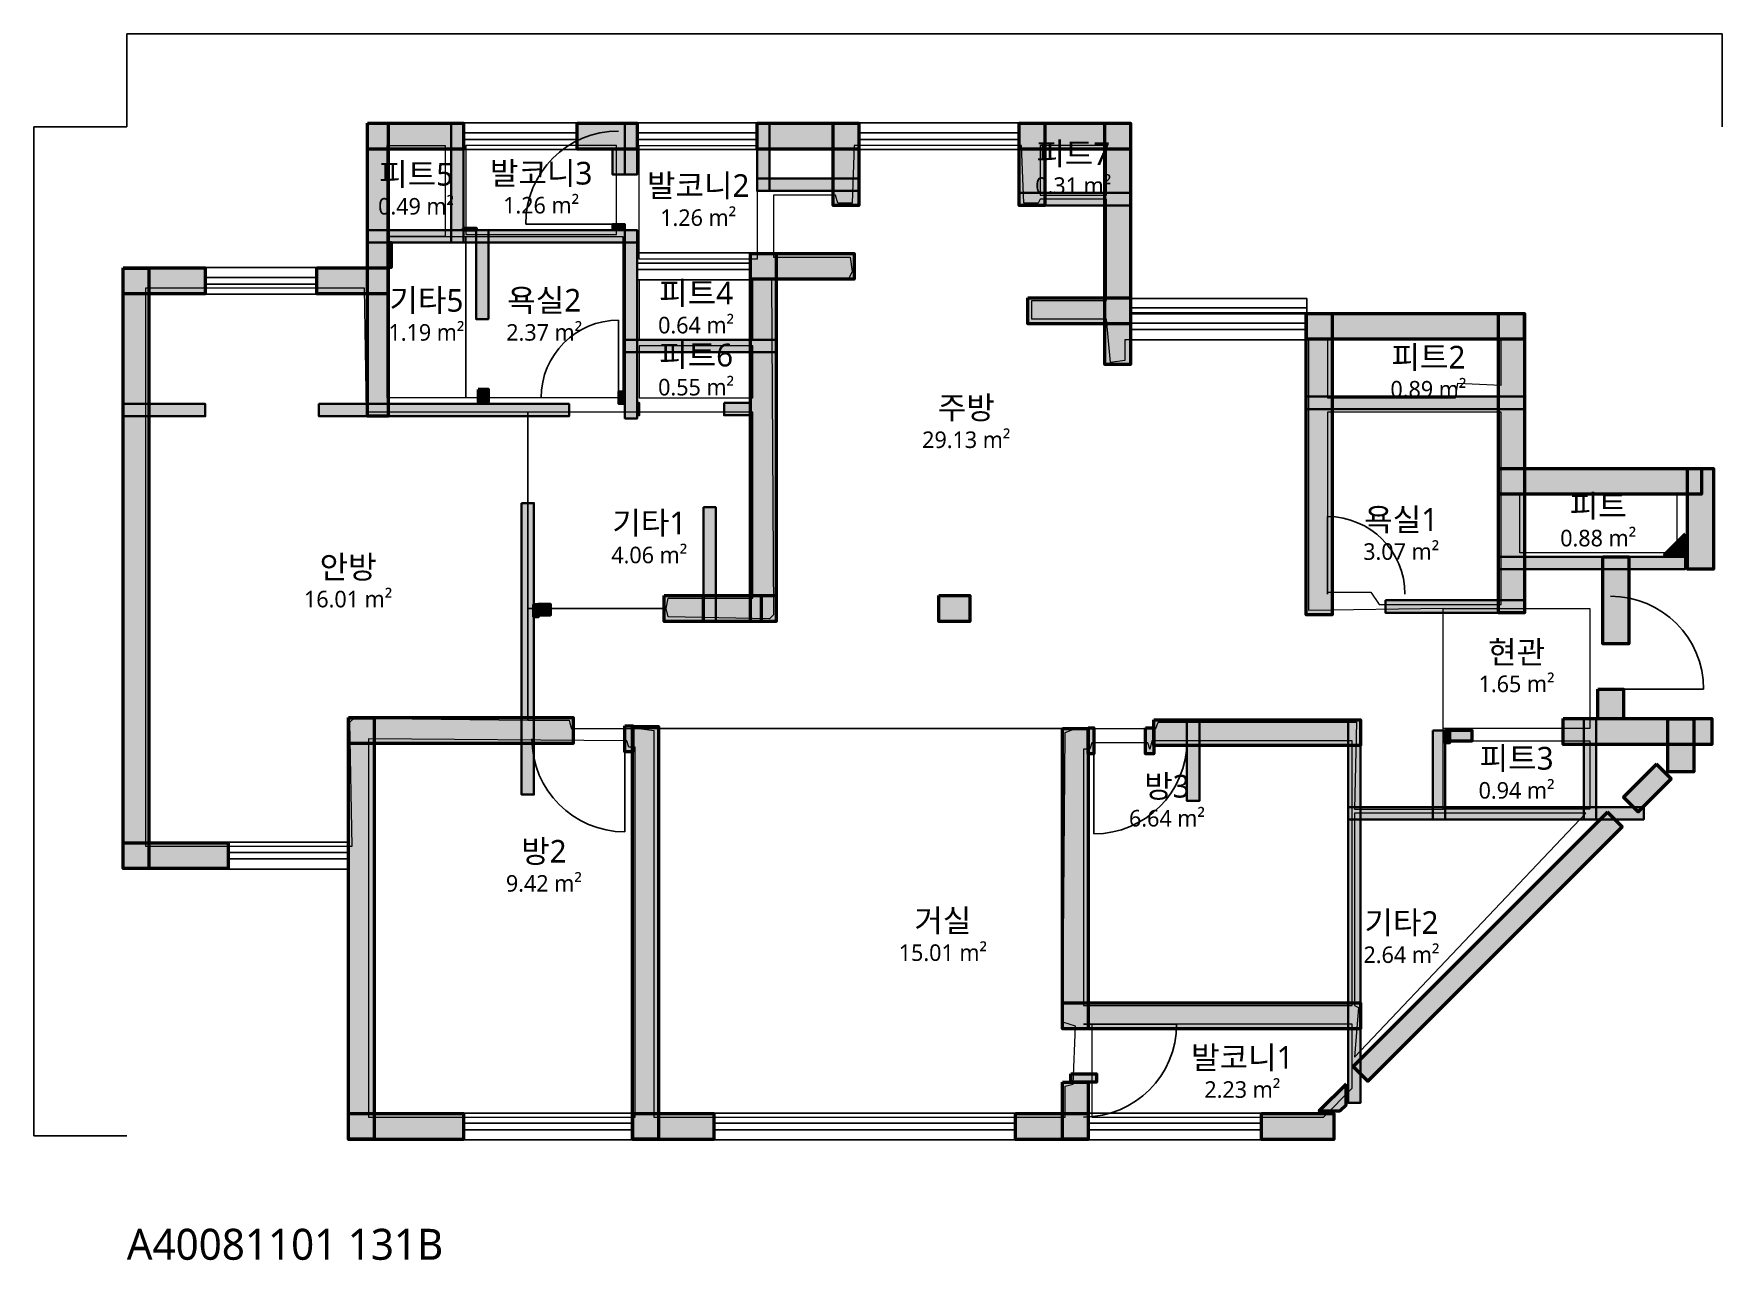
# Model space of a CAD drawing. Header units: millimetres. Extents: x -900 to 15446, y -1204 to 10664.
import ezdxf

# ---------------------------------------------------------------- set-up
doc = ezdxf.new("R2010")
doc.units = ezdxf.units.MM
for name, color, linetype, lineweight in [('A-ANNO-DIMS', 3, 'Continuous', 13), ('A-AREA', 9, 'Continuous', 13), ('A-AREA-IDEN', 7, 'Continuous', 18), ('A-DOOR', 4, 'Continuous', 25), ('A-GLAZ', 5, 'Continuous', 25), ('A-WALL-EXTR', 7, 'Continuous', 50), ('A-WALL-PATT', 8, 'Continuous', 9), ('A-WALL-PRTN', 8, 'Continuous', 35), ('A-WALL-STRC', 7, 'Continuous', 50)]:
    doc.layers.add(name, color=color, linetype=linetype, lineweight=lineweight)
doc.styles.add('OpenSansCondensed-Light', font='OpenSansCondensed-Light.ttf')
doc.styles.get("Standard").update_dxf_attribs({"font": 'malgun.ttf'})
doc.dimstyles.new('EZDXF', dxfattribs={"dimtxt": 0.25, "dimasz": 0.175, "dimexe": 0.375, "dimexo": 0.125, "dimgap": 0.1, "dimtad": 1, "dimlfac": 100, "dimzin": 12, "dimdsep": 46, "dimtxsty": 'OpenSansCondensed-Light', "dimblk": 'ARCHTICK', "dimcen": 2.5, "dimazin": 3, "dimtfac": 0.5, "dimtmove": 2, "dimatfit": 3})

# ---------------------------------------------------------------- blocks, each defined once
blk = doc.blocks.new('JJ-DOOR-SWING')
blk.add_line((0, 0), (0, 1000))
blk.add_arc((0, 0), 1000, 0, 90)
blk = doc.blocks.new('JJ-WIN-DOUBLE')
for p, q in [((0, 120), (1000, 120)), ((0, -120), (1000, -120))]:
    blk.add_line(p, q)
blk.add_lwpolyline([(0, -500), (1000, -500), (1000, 500), (0, 500)], close=True)
blk = doc.blocks.new('_ARCHTICK')
at = {"color": 0, "linetype": 'BYBLOCK', "const_width": 0.15}
blk.add_lwpolyline([(-0.5, -0.5), (0.5, 0.5)], dxfattribs=at)

msp = doc.modelspace()

# ---------------------------------------------------------------- hatches: boundary and pattern name
at = {"layer": 'A-WALL-PATT'}
h = msp.add_hatch(color=8, dxfattribs=at)
h.dxf.hatch_style = 1
h.paths.add_polyline_path([(2330.9, 9798.9), (3261.3, 9798.9), (3261.3, 9548.9), (2330.9, 9548.9)])
h = msp.add_hatch(color=8, dxfattribs=at)
h.dxf.hatch_style = 1
h.paths.add_polyline_path([(2331, 9797.9), (2531, 9797.9), (2531, 6962.8), (2331, 6962.8)])
h = msp.add_hatch(color=8, dxfattribs=at)
h.dxf.hatch_style = 1
h.paths.add_polyline_path([(3141.3, 9797.9), (3261.3, 9797.9), (3261.3, 8643.5), (3141.3, 8643.5)])
h = msp.add_hatch(color=8, dxfattribs=at)
h.dxf.hatch_style = 1
h.paths.add_polyline_path([(4361.7, 9798.9), (4942, 9798.9), (4942, 9548.9), (4361.7, 9548.9)])
h = msp.add_hatch(color=8, dxfattribs=at)
h.dxf.hatch_style = 1
h.paths.add_polyline_path([(4822, 9797.9), (4942, 9797.9), (4942, 9303.7), (4822, 9303.7)])
h = msp.add_hatch(color=8, dxfattribs=at)
h.dxf.hatch_style = 1
h.paths.add_polyline_path([(6102.4, 9798.9), (7086.8, 9798.9), (7086.8, 9548.9), (6102.4, 9548.9)])
h = msp.add_hatch(color=8, dxfattribs=at)
h.dxf.hatch_style = 1
h.paths.add_polyline_path([(6102.5, 9797.9), (6222.5, 9797.9), (6222.5, 9143.7), (6102.5, 9143.7)])
h = msp.add_hatch(color=8, dxfattribs=at)
h.dxf.hatch_style = 1
h.paths.add_polyline_path([(6837.8, 9797.9), (7087.8, 9797.9), (7087.8, 9003.6), (6837.8, 9003.6)])
h = msp.add_hatch(color=8, dxfattribs=at)
h.dxf.hatch_style = 1
h.paths.add_polyline_path([(8638.5, 9797.9), (8888.5, 9797.9), (8888.5, 9003.6), (8638.5, 9003.6)])
h = msp.add_hatch(color=8, dxfattribs=at)
h.dxf.hatch_style = 1
h.paths.add_polyline_path([(8639.5, 9798.9), (9717.9, 9798.9), (9717.9, 9548.9), (8639.5, 9548.9)])
h = msp.add_hatch(color=8, dxfattribs=at)
h.dxf.hatch_style = 1
h.paths.add_polyline_path([(9468.8, 9797.9), (9718.8, 9797.9), (9718.8, 7463), (9468.8, 7463)])
h = msp.add_hatch(color=8, dxfattribs=at)
h.dxf.hatch_style = 1
h.paths.add_polyline_path([(4701.9, 9549.8), (4821.9, 9549.8), (4821.9, 9303.7), (4701.9, 9303.7)])
h = msp.add_hatch(color=8, dxfattribs=at)
h.dxf.hatch_style = 1
h.paths.add_polyline_path([(6102.4, 9263.7), (7086.8, 9263.7), (7086.8, 9143.7), (6102.4, 9143.7)])
h = msp.add_hatch(color=8, dxfattribs=at)
h.dxf.hatch_style = 1
h.paths.add_polyline_path([(8639.5, 9123.6), (9717.9, 9123.6), (9717.9, 9003.6), (8639.5, 9003.6)])
h = msp.add_hatch(color=8, dxfattribs=at)
h.dxf.hatch_style = 1
h.paths.add_polyline_path([(2330.9, 8763.5), (4942, 8763.5), (4942, 8643.5), (2330.9, 8643.5)])
h = msp.add_hatch(color=8, dxfattribs=at)
h.dxf.hatch_style = 1
h.paths.add_polyline_path([(3261.3, 8783.5), (3381.4, 8783.5), (3381.4, 8763.5), (3261.3, 8763.5)])
h = msp.add_hatch(color=8, dxfattribs=at)
h.dxf.hatch_style = 1
h.paths.add_polyline_path([(3381.4, 8763.5), (3501.4, 8763.5), (3501.4, 7903.2), (3381.4, 7903.2)])
h = msp.add_hatch(color=8, dxfattribs=at)
h.dxf.hatch_style = 1
h.paths.add_polyline_path([(4701.9, 8823.5), (4821.9, 8823.5), (4821.9, 8763.5), (4701.9, 8763.5)])
h = msp.add_hatch(color=8, dxfattribs=at)
h.dxf.hatch_style = 1
h.paths.add_polyline_path([(4822, 8763.5), (4942, 8763.5), (4942, 6942.8), (4822, 6942.8)])
h = msp.add_hatch(color=8, dxfattribs=at)
h.dxf.hatch_style = 1
h.paths.add_polyline_path([(2541, 8643.5), (2561, 8643.5), (2561, 8403.4), (2541, 8403.4)])
h = msp.add_hatch(color=8, dxfattribs=at)
h.dxf.hatch_style = 1
h.paths.add_polyline_path([(6037.5, 8537.4), (6287.5, 8537.4), (6287.5, 4978), (6037.5, 4978)])
h = msp.add_hatch(color=8, dxfattribs=at)
h.dxf.hatch_style = 1
h.paths.add_polyline_path([(6038.4, 8538.4), (7042.8, 8538.4), (7042.8, 8288.4), (6038.4, 8288.4)])
h = msp.add_hatch(color=8, dxfattribs=at)
h.dxf.hatch_style = 1
h.paths.add_polyline_path([(-35, 8397.4), (215, 8397.4), (215, 2587), (-35, 2587)])
h = msp.add_hatch(color=8, dxfattribs=at)
h.dxf.hatch_style = 1
h.paths.add_polyline_path([(-34, 8398.3), (760.3, 8398.3), (760.3, 8148.3), (-34, 8148.3)])
h = msp.add_hatch(color=8, dxfattribs=at)
h.dxf.hatch_style = 1
h.paths.add_polyline_path([(1840.7, 8398.3), (2531, 8398.3), (2531, 8148.3), (1840.7, 8148.3)])
h = msp.add_hatch(color=8, dxfattribs=at)
h.dxf.hatch_style = 1
h.paths.add_polyline_path([(8723.5, 8108.2), (9717.9, 8108.2), (9717.9, 7858.2), (8723.5, 7858.2)])
h = msp.add_hatch(color=8, dxfattribs=at)
h.dxf.hatch_style = 1
h.paths.add_polyline_path([(11419.6, 7957.2), (11669.6, 7957.2), (11669.6, 5042), (11419.6, 5042)])
h = msp.add_hatch(color=8, dxfattribs=at)
h.dxf.hatch_style = 1
h.paths.add_polyline_path([(11420.6, 7958.1), (13529.4, 7958.1), (13529.4, 7708.1), (11420.6, 7708.1)])
h = msp.add_hatch(color=8, dxfattribs=at)
h.dxf.hatch_style = 1
h.paths.add_polyline_path([(13280.4, 7957.2), (13530.4, 7957.2), (13530.4, 5062), (13280.4, 5062)])
h = msp.add_hatch(color=8, dxfattribs=at)
h.dxf.hatch_style = 1
h.paths.add_polyline_path([(4821.9, 7703.1), (6286.5, 7703.1), (6286.5, 7583.1), (4821.9, 7583.1)])
h = msp.add_hatch(color=8, dxfattribs=at)
h.dxf.hatch_style = 1
h.paths.add_polyline_path([(3401.4, 7222.9), (3401.4, 7102.8), (3501.4, 7102.8), (3501.4, 7222.9)])
h = msp.add_hatch(color=8, dxfattribs=at)
h.dxf.hatch_style = 1
h.paths.add_polyline_path([(4761.9, 7202.9), (4821.9, 7202.9), (4821.9, 7082.9), (4761.9, 7082.9)])
h = msp.add_hatch(color=8, dxfattribs=at)
h.dxf.hatch_style = 1
h.paths.add_polyline_path([(-34, 7082.8), (760.3, 7082.8), (760.3, 6962.8), (-34, 6962.8)])
h = msp.add_hatch(color=8, dxfattribs=at)
h.dxf.hatch_style = 1
h.paths.add_polyline_path([(1860.7, 7082.8), (4281.7, 7082.8), (4281.7, 6962.8), (1860.7, 6962.8)])
h = msp.add_hatch(color=8, dxfattribs=at)
h.dxf.hatch_style = 1
h.paths.add_polyline_path([(4942, 7092.8), (4962, 7092.8), (4962, 6972.8), (4942, 6972.8)])
h = msp.add_hatch(color=8, dxfattribs=at)
h.dxf.hatch_style = 1
h.paths.add_polyline_path([(5782.3, 7092.8), (6038.4, 7092.8), (6038.4, 6972.8), (5782.3, 6972.8)])
h = msp.add_hatch(color=8, dxfattribs=at)
h.dxf.hatch_style = 1
h.paths.add_polyline_path([(11420.6, 7152.8), (13529.4, 7152.8), (13529.4, 7032.8), (11420.6, 7032.8)])
h = msp.add_hatch(color=8, dxfattribs=at)
h.dxf.hatch_style = 1
h.paths.add_polyline_path([(13281.3, 6457.5), (15246.1, 6457.5), (15246.1, 6207.5), (13281.3, 6207.5)])
h = msp.add_hatch(color=8, dxfattribs=at)
h.dxf.hatch_style = 1
h.paths.add_polyline_path([(15111.1, 6456.6), (15361.1, 6456.6), (15361.1, 5482.2), (15111.1, 5482.2)])
h = msp.add_hatch(color=8, dxfattribs=at)
h.dxf.hatch_style = 1
h.paths.add_polyline_path([(3821.6, 6122.5), (3941.6, 6122.5), (3941.6, 3301.3), (3821.6, 3301.3)])
h = msp.add_hatch(color=8, dxfattribs=at)
h.dxf.hatch_style = 1
h.paths.add_polyline_path([(5582.3, 6082.4), (5702.3, 6082.4), (5702.3, 4978), (5582.3, 4978)])
h = msp.add_hatch(color=8, dxfattribs=at)
h.dxf.hatch_style = 1
h.paths.add_polyline_path([(15086.1, 5822.3), (14886, 5622.3), (15086.1, 5622.3)])
h = msp.add_hatch(color=8, dxfattribs=at)
h.dxf.hatch_style = 1
h.paths.add_polyline_path([(13281.3, 5602.2), (15086.1, 5602.2), (15086.1, 5482.2), (13281.3, 5482.2)])
h = msp.add_hatch(color=8, dxfattribs=at)
h.dxf.hatch_style = 1
h.paths.add_polyline_path([(14290.8, 5602.2), (14540.8, 5602.2), (14540.8, 4761.9), (14290.8, 4761.9)])
h = msp.add_hatch(color=8, dxfattribs=at)
h.dxf.hatch_style = 1
h.paths.add_polyline_path([(3941.6, 5142.1), (3981.6, 5142.1), (3981.6, 5022), (3941.6, 5022)])
h = msp.add_hatch(color=8, dxfattribs=at)
h.dxf.hatch_style = 1
h.paths.add_polyline_path([(3981.6, 5142.1), (3981.6, 5042), (4101.6, 5042), (4101.6, 5142.1)])
h = msp.add_hatch(color=8, dxfattribs=at)
h.dxf.hatch_style = 1
h.paths.add_polyline_path([(5202.1, 5227), (6286.5, 5227), (6286.5, 4977), (5202.1, 4977)])
h = msp.add_hatch(color=8, dxfattribs=at)
h.dxf.hatch_style = 1
h.paths.add_polyline_path([(5582.2, 5227), (6142.5, 5227), (6142.5, 4977), (5582.2, 4977)])
h = msp.add_hatch(color=8, dxfattribs=at)
h.dxf.hatch_style = 1
h.paths.add_polyline_path([(7863.2, 5227), (8163.3, 5227), (8163.3, 4977), (7863.2, 4977)])
h = msp.add_hatch(color=8, dxfattribs=at)
h.dxf.hatch_style = 1
h.paths.add_polyline_path([(12184.9, 5182.1), (13529.4, 5182.1), (13529.4, 5062.1), (12184.9, 5062.1)])
h = msp.add_hatch(color=8, dxfattribs=at)
h.dxf.hatch_style = 1
h.paths.add_polyline_path([(14240.8, 4321.7), (14490.8, 4321.7), (14490.8, 4035.6), (14240.8, 4035.6)])
h = msp.add_hatch(color=8, dxfattribs=at)
h.dxf.hatch_style = 1
h.paths.add_polyline_path([(2145.9, 4045.6), (2395.9, 4045.6), (2395.9, -34), (2145.9, -34)])
h = msp.add_hatch(color=8, dxfattribs=at)
h.dxf.hatch_style = 1
h.paths.add_polyline_path([(2146.9, 4046.6), (4321.7, 4046.6), (4321.7, 3796.6), (2146.9, 3796.6)])
h = msp.add_hatch(color=8, dxfattribs=at)
h.dxf.hatch_style = 1
h.paths.add_polyline_path([(4821.9, 3966.5), (4898, 3966.5), (4898, 3716.5), (4821.9, 3716.5)])
h = msp.add_hatch(color=8, dxfattribs=at)
h.dxf.hatch_style = 1
h.paths.add_polyline_path([(4897, 3961.6), (5147, 3961.6), (5147, -34), (4897, -34)])
h = msp.add_hatch(color=8, dxfattribs=at)
h.dxf.hatch_style = 1
h.paths.add_polyline_path([(9058.7, 3941.6), (9308.7, 3941.6), (9308.7, 1036.4), (9058.7, 1036.4)])
h = msp.add_hatch(color=8, dxfattribs=at)
h.dxf.hatch_style = 1
h.paths.add_polyline_path([(9307.7, 3946.5), (9363.8, 3946.5), (9363.8, 3696.5), (9307.7, 3696.5)])
h = msp.add_hatch(color=8, dxfattribs=at)
h.dxf.hatch_style = 1
h.paths.add_polyline_path([(9864, 3946.5), (9944, 3946.5), (9944, 3696.5), (9864, 3696.5)])
h = msp.add_hatch(color=8, dxfattribs=at)
h.dxf.hatch_style = 1
h.paths.add_polyline_path([(9944, 4026.6), (11944.8, 4026.6), (11944.8, 3776.6), (9944, 3776.6)])
h = msp.add_hatch(color=8, dxfattribs=at)
h.dxf.hatch_style = 1
h.paths.add_polyline_path([(10264.1, 4025.6), (10384.1, 4025.6), (10384.1, 3241.3), (10264.1, 3241.3)])
h = msp.add_hatch(color=8, dxfattribs=at)
h.dxf.hatch_style = 1
h.paths.add_polyline_path([(11824.8, 4025.6), (11944.8, 4025.6), (11944.8, 320.1), (11824.8, 320.1)])
h = msp.add_hatch(color=8, dxfattribs=at)
h.dxf.hatch_style = 1
h.paths.add_polyline_path([(13905.6, 4036.6), (15346.2, 4036.6), (15346.2, 3786.6), (13905.6, 3786.6)])
h = msp.add_hatch(color=8, dxfattribs=at)
h.dxf.hatch_style = 1
h.paths.add_polyline_path([(14105.7, 4035.6), (14225.7, 4035.6), (14225.7, 3061.2), (14105.7, 3061.2)])
h = msp.add_hatch(color=8, dxfattribs=at)
h.dxf.hatch_style = 1
h.paths.add_polyline_path([(14921, 4035.6), (15171, 4035.6), (15171, 3521.4), (14921, 3521.4)])
h = msp.add_hatch(color=8, dxfattribs=at)
h.dxf.hatch_style = 1
h.paths.add_polyline_path([(12645.1, 3921.6), (12765.1, 3921.6), (12765.1, 3061.2), (12645.1, 3061.2)])
h = msp.add_hatch(color=8, dxfattribs=at)
h.dxf.hatch_style = 1
h.paths.add_polyline_path([(12765.1, 3921.6), (12805.1, 3921.6), (12805.1, 3801.5), (12765.1, 3801.5)])
h = msp.add_hatch(color=8, dxfattribs=at)
h.dxf.hatch_style = 1
h.paths.add_polyline_path([(12805.1, 3921.6), (12805.1, 3821.5), (13025.2, 3821.5), (13025.2, 3921.6)])
h = msp.add_hatch(color=8, dxfattribs=at)
h.dxf.hatch_style = 1
h.paths.add_polyline_path([(14811.3, 3596.1), (14491.1, 3276), (14632.6, 3134.6), (14952.7, 3454.7)])
h = msp.add_hatch(color=8, dxfattribs=at)
h.dxf.hatch_style = 1
h.paths.add_polyline_path([(11824.7, 3181.3), (14685.9, 3181.3), (14685.9, 3061.3), (11824.7, 3061.3)])
h = msp.add_hatch(color=8, dxfattribs=at)
h.dxf.hatch_style = 1
h.paths.add_polyline_path([(14335.1, 3131.9), (11874.1, 671), (12015.5, 529.5), (14476.5, 2990.5)])
h = msp.add_hatch(color=8, dxfattribs=at)
h.dxf.hatch_style = 1
h.paths.add_polyline_path([(-34, 2836.1), (980.4, 2836.1), (980.4, 2586.1), (-34, 2586.1)])
h = msp.add_hatch(color=8, dxfattribs=at)
h.dxf.hatch_style = 1
h.paths.add_polyline_path([(9059.6, 1285.5), (11944.8, 1285.5), (11944.8, 1035.5), (9059.6, 1035.5)])
h = msp.add_hatch(color=8, dxfattribs=at)
h.dxf.hatch_style = 1
h.paths.add_polyline_path([(9058.7, 520.2), (9308.7, 520.2), (9308.7, -34), (9058.7, -34)])
h = msp.add_hatch(color=8, dxfattribs=at)
h.dxf.hatch_style = 1
h.paths.add_polyline_path([(9138.7, 600.2), (9388.7, 600.2), (9388.7, 520.2), (9138.7, 520.2)])
h = msp.add_hatch(color=8, dxfattribs=at)
h.dxf.hatch_style = 1
h.paths.add_polyline_path([(11804.7, 500.2), (11544.6, 240.1), (11744.7, 240.1), (11804.7, 300.1)])
h = msp.add_hatch(color=8, dxfattribs=at)
h.dxf.hatch_style = 1
h.paths.add_polyline_path([(2146.9, 215), (3261.3, 215), (3261.3, -35), (2146.9, -35)])
h = msp.add_hatch(color=8, dxfattribs=at)
h.dxf.hatch_style = 1
h.paths.add_polyline_path([(4898, 215), (5682.3, 215), (5682.3, -35), (4898, -35)])
h = msp.add_hatch(color=8, dxfattribs=at)
h.dxf.hatch_style = 1
h.paths.add_polyline_path([(8603.5, 215), (9307.7, 215), (9307.7, -35), (8603.5, -35)])
h = msp.add_hatch(color=8, dxfattribs=at)
h.dxf.hatch_style = 1
h.paths.add_polyline_path([(10984.4, 215), (11684.7, 215), (11684.7, -35), (10984.4, -35)])

# ---------------------------------------------------------------- linework, layer by layer
at = {"layer": 'A-AREA'}
for points in [[(2521, 8703.5), (2521, 9583.8), (3081.2, 9583.8), (3081.2, 8703.5)], [(3281.3, 9583.8), (3281.3, 8723.5), (4741.9, 8723.5), (4741.9, 9583.8)], [(3881.6, 5102), (3881.6, 4021.6), (4281.7, 4021.6), (4301.7, 3941.6), (9964, 3941.6), (9984, 4001.6), (11904.8, 4001.6), (11884.8, 3161.3), (12745.1, 3161.3), (12745.1, 5102), (11444.6, 5082), (11444.6, 7703.1), (9663.9, 7703.1), (9663.9, 7503), (9523.8, 7483), (9483.8, 7903.2), (8763.5, 7903.2), (8763.5, 8083.2), (9483.8, 8083.2), (9483.8, 9063.6), (8843.5, 9063.6), (8823.5, 9023.6), (8683.5, 9023.6), (8663.5, 9583.8), (7042.8, 9583.8), (7022.8, 9023.6), (6882.8, 9023.6), (6862.8, 9103.7), (6262.5, 9103.7), (6262.5, 8503.4), (7002.8, 8503.4), (7022.8, 8363.4), (6982.8, 8283.3), (6242.5, 8283.3), (6262.5, 5042), (6222.5, 5002), (5242.1, 5022), (5222.1, 5102)], [(6102.4, 8483.4), (4962, 8483.4), (4962, 9583.8), (6102.4, 9583.8)], [(8843.5, 9583.8), (8843.5, 9103.7), (9483.8, 9103.7), (9483.8, 9583.8)], [(3281.3, 7142.9), (2521, 7142.9), (2521, 8703.5), (3281.3, 8703.5)], [(3281.3, 8703.5), (4801.9, 8703.5), (4801.9, 7142.9), (3281.3, 7142.9)], [(180.1, 8203.3), (180.1, 2801.1), (2180.9, 2801.1), (2160.9, 4001.6), (2200.9, 4041.6), (3881.6, 4021.6), (3881.6, 7002.8), (2320.9, 7002.8), (2300.9, 8203.3)], [(4962, 8283.3), (4962, 7703.1), (6062.4, 7703.1), (6062.4, 8283.3)], [(11624.7, 7703.1), (11624.7, 7142.9), (12865.2, 7142.9), (12885.2, 7282.9), (13305.3, 7262.9), (13305.3, 7703.1)], [(4962, 7643.1), (4962, 7142.9), (6062.4, 7142.9), (6062.4, 7643.1)], [(3881.6, 7002.8), (3881.6, 5102), (5222.1, 5102), (5242.1, 5202.1), (6062.4, 5202.1), (6062.4, 7002.8)], [(11624.7, 7002.8), (11624.7, 5262.1), (12044.8, 5262.1), (12124.9, 5142.1), (13305.3, 5142.1), (13305.3, 7002.8)], [(15006, 5642.3), (13485.4, 5642.3), (13485.4, 6222.5), (15006, 6222.5)], [(12745.1, 3941.6), (12745.1, 5102), (14165.7, 5102), (14165.7, 3941.6)], [(4962, 3941.6), (5102, 3921.6), (5102, 180.1), (9083.6, 180.1), (9083.6, 480.2), (9163.7, 500.2), (9183.7, 1060.4), (9063.6, 1100.4), (9083.6, 3901.6), (9183.7, 3941.6)], [(2340.9, 3841.5), (2340.9, 180.1), (4922, 180.1), (4922, 3761.5), (4862, 3761.5), (4841.9, 3821.5)], [(9263.7, 3741.5), (9263.7, 1260.5), (11864.8, 1260.5), (11864.8, 3821.5), (9924, 3821.5), (9904, 3741.5), (9884, 3801.5), (9343.7, 3801.5), (9323.7, 3741.5)], [(12745.1, 3161.3), (12745.1, 3821.5), (14165.7, 3821.5), (14165.7, 3161.3)], [(14125.7, 3121.3), (11884.8, 3121.3), (11884.8, 1260.5), (11924.8, 1240.5), (11884.8, 760.3)], [(9343.7, 1080.4), (9343.7, 180.1), (11584.6, 180.1), (11864.8, 460.2), (11864.8, 1080.4)]]:
    msp.add_lwpolyline(points, close=True, dxfattribs=at)
at = {"layer": 'A-WALL-EXTR'}
for points in [[(2330.9, 9798.9), (3261.3, 9798.9), (3261.3, 9548.9), (2330.9, 9548.9)], [(4361.7, 9798.9), (4942, 9798.9), (4942, 9548.9), (4361.7, 9548.9)], [(6102.4, 9798.9), (7086.8, 9798.9), (7086.8, 9548.9), (6102.4, 9548.9)], [(6837.8, 9797.9), (7087.8, 9797.9), (7087.8, 9003.6), (6837.8, 9003.6)], [(8638.5, 9797.9), (8888.5, 9797.9), (8888.5, 9003.6), (8638.5, 9003.6)], [(8639.5, 9798.9), (9717.9, 9798.9), (9717.9, 9548.9), (8639.5, 9548.9)], [(9468.8, 9797.9), (9718.8, 9797.9), (9718.8, 7463), (9468.8, 7463)], [(3261.3, 8783.5), (3381.4, 8783.5), (3381.4, 8763.5), (3261.3, 8763.5)], [(2541, 8643.5), (2561, 8643.5), (2561, 8403.4), (2541, 8403.4)], [(6037.5, 8537.4), (6287.5, 8537.4), (6287.5, 4978), (6037.5, 4978)], [(6038.4, 8538.4), (7042.8, 8538.4), (7042.8, 8288.4), (6038.4, 8288.4)], [(-35, 8397.4), (215, 8397.4), (215, 2587), (-35, 2587)], [(-34, 8398.3), (760.3, 8398.3), (760.3, 8148.3), (-34, 8148.3)], [(1840.7, 8398.3), (2531, 8398.3), (2531, 8148.3), (1840.7, 8148.3)], [(8723.5, 8108.2), (9717.9, 8108.2), (9717.9, 7858.2), (8723.5, 7858.2)], [(11419.6, 7957.2), (11669.6, 7957.2), (11669.6, 5042), (11419.6, 5042)], [(11420.6, 7958.1), (13529.4, 7958.1), (13529.4, 7708.1), (11420.6, 7708.1)], [(13280.4, 7957.2), (13530.4, 7957.2), (13530.4, 5062), (13280.4, 5062)], [(3401.4, 7222.9), (3401.4, 7102.8), (3501.4, 7102.8), (3501.4, 7222.9)], [(13281.3, 6457.5), (15246.1, 6457.5), (15246.1, 6207.5), (13281.3, 6207.5)], [(15111.1, 6456.6), (15361.1, 6456.6), (15361.1, 5482.2), (15111.1, 5482.2)], [(15086.1, 5822.3), (14886, 5622.3), (15086.1, 5622.3)], [(14290.8, 5602.2), (14540.8, 5602.2), (14540.8, 4761.9), (14290.8, 4761.9)], [(3941.6, 5142.1), (3981.6, 5142.1), (3981.6, 5022), (3941.6, 5022)], [(3981.6, 5142.1), (3981.6, 5042), (4101.6, 5042), (4101.6, 5142.1)], [(5202.1, 5227), (6286.5, 5227), (6286.5, 4977), (5202.1, 4977)], [(5582.2, 5227), (6142.5, 5227), (6142.5, 4977), (5582.2, 4977)], [(7863.2, 5227), (8163.3, 5227), (8163.3, 4977), (7863.2, 4977)], [(14240.8, 4321.7), (14490.8, 4321.7), (14490.8, 4035.6), (14240.8, 4035.6)], [(2145.9, 4045.6), (2395.9, 4045.6), (2395.9, -34), (2145.9, -34)], [(2146.9, 4046.6), (4321.7, 4046.6), (4321.7, 3796.6), (2146.9, 3796.6)], [(4821.9, 3966.5), (4898, 3966.5), (4898, 3716.5), (4821.9, 3716.5)], [(4897, 3961.6), (5147, 3961.6), (5147, -34), (4897, -34)], [(9058.7, 3941.6), (9308.7, 3941.6), (9308.7, 1036.4), (9058.7, 1036.4)], [(9307.7, 3946.5), (9363.8, 3946.5), (9363.8, 3696.5), (9307.7, 3696.5)], [(9864, 3946.5), (9944, 3946.5), (9944, 3696.5), (9864, 3696.5)], [(9944, 4026.6), (11944.8, 4026.6), (11944.8, 3776.6), (9944, 3776.6)], [(13905.6, 4036.6), (15346.2, 4036.6), (15346.2, 3786.6), (13905.6, 3786.6)], [(14921, 4035.6), (15171, 4035.6), (15171, 3521.4), (14921, 3521.4)], [(12765.1, 3921.6), (12805.1, 3921.6), (12805.1, 3801.5), (12765.1, 3801.5)], [(12805.1, 3921.6), (12805.1, 3821.5), (13025.2, 3821.5), (13025.2, 3921.6)], [(-34, 2836.1), (980.4, 2836.1), (980.4, 2586.1), (-34, 2586.1)], [(9059.6, 1285.5), (11944.8, 1285.5), (11944.8, 1035.5), (9059.6, 1035.5)], [(9058.7, 520.2), (9308.7, 520.2), (9308.7, -34), (9058.7, -34)], [(9138.7, 600.2), (9388.7, 600.2), (9388.7, 520.2), (9138.7, 520.2)], [(11804.7, 500.2), (11544.6, 240.1), (11744.7, 240.1), (11804.7, 300.1)], [(2146.9, 215), (3261.3, 215), (3261.3, -35), (2146.9, -35)], [(4898, 215), (5682.3, 215), (5682.3, -35), (4898, -35)], [(8603.5, 215), (9307.7, 215), (9307.7, -35), (8603.5, -35)], [(10984.4, 215), (11684.7, 215), (11684.7, -35), (10984.4, -35)]]:
    msp.add_lwpolyline(points, close=True, dxfattribs=at)
at = {"layer": 'A-WALL-PRTN'}
for points in [[(3141.3, 9797.9), (3261.3, 9797.9), (3261.3, 8643.5), (3141.3, 8643.5)], [(4822, 9797.9), (4942, 9797.9), (4942, 9303.7), (4822, 9303.7)], [(6102.5, 9797.9), (6222.5, 9797.9), (6222.5, 9143.7), (6102.5, 9143.7)], [(4701.9, 9549.8), (4821.9, 9549.8), (4821.9, 9303.7), (4701.9, 9303.7)], [(6102.4, 9263.7), (7086.8, 9263.7), (7086.8, 9143.7), (6102.4, 9143.7)], [(8639.5, 9123.6), (9717.9, 9123.6), (9717.9, 9003.6), (8639.5, 9003.6)], [(2330.9, 8763.5), (4942, 8763.5), (4942, 8643.5), (2330.9, 8643.5)], [(3381.4, 8763.5), (3501.4, 8763.5), (3501.4, 7903.2), (3381.4, 7903.2)], [(4701.9, 8823.5), (4821.9, 8823.5), (4821.9, 8763.5), (4701.9, 8763.5)], [(4822, 8763.5), (4942, 8763.5), (4942, 6942.8), (4822, 6942.8)], [(4821.9, 7703.1), (6286.5, 7703.1), (6286.5, 7583.1), (4821.9, 7583.1)], [(4761.9, 7202.9), (4821.9, 7202.9), (4821.9, 7082.9), (4761.9, 7082.9)], [(-34, 7082.8), (760.3, 7082.8), (760.3, 6962.8), (-34, 6962.8)], [(1860.7, 7082.8), (4281.7, 7082.8), (4281.7, 6962.8), (1860.7, 6962.8)], [(4942, 7092.8), (4962, 7092.8), (4962, 6972.8), (4942, 6972.8)], [(5782.3, 7092.8), (6038.4, 7092.8), (6038.4, 6972.8), (5782.3, 6972.8)], [(11420.6, 7152.8), (13529.4, 7152.8), (13529.4, 7032.8), (11420.6, 7032.8)], [(3821.6, 6122.5), (3941.6, 6122.5), (3941.6, 3301.3), (3821.6, 3301.3)], [(5582.3, 6082.4), (5702.3, 6082.4), (5702.3, 4978), (5582.3, 4978)], [(13281.3, 5602.2), (15086.1, 5602.2), (15086.1, 5482.2), (13281.3, 5482.2)], [(12184.9, 5182.1), (13529.4, 5182.1), (13529.4, 5062.1), (12184.9, 5062.1)], [(10264.1, 4025.6), (10384.1, 4025.6), (10384.1, 3241.3), (10264.1, 3241.3)], [(11824.8, 4025.6), (11944.8, 4025.6), (11944.8, 320.1), (11824.8, 320.1)], [(14105.7, 4035.6), (14225.7, 4035.6), (14225.7, 3061.2), (14105.7, 3061.2)], [(12645.1, 3921.6), (12765.1, 3921.6), (12765.1, 3061.2), (12645.1, 3061.2)], [(11824.7, 3181.3), (14685.9, 3181.3), (14685.9, 3061.3), (11824.7, 3061.3)]]:
    msp.add_lwpolyline(points, close=True, dxfattribs=at)
at = {"layer": 'A-WALL-STRC'}
for points in [[(2331, 9797.9), (2531, 9797.9), (2531, 6962.8), (2331, 6962.8)], [(14811.3, 3596.1), (14491.1, 3276), (14632.6, 3134.6), (14952.7, 3454.7)], [(14335.1, 3131.9), (11874.1, 671), (12015.5, 529.5), (14476.5, 2990.5)]]:
    msp.add_lwpolyline(points, close=True, dxfattribs=at)

# ---------------------------------------------------------------- block references
at = {"layer": 'A-DOOR'}
for p, xscale, yscale, rotation in [((4761.9, 8823.5), 0.9, 0.9, 90), ((4761.9, 7142.9), 0.75, -0.75, 180), ((14365.8, 4321.7), 0.9, -0.9, 90), ((4821.9, 3841.5), 0.9, 0.9, 180), ((9263.7, 1080.4), 0.9, 0.9, -90)]:
    msp.add_blockref('JJ-DOOR-SWING', p, dxfattribs=dict(at, xscale=xscale, yscale=yscale, rotation=rotation))
for p, xscale, yscale in [((11624.7, 5242.1), 0.75, 0.75), ((9363.8, 3821.5), 0.9, -0.9)]:
    msp.add_blockref('JJ-DOOR-SWING', p, dxfattribs=dict(at, xscale=xscale, yscale=yscale))
at = {"layer": 'A-GLAZ'}
for p, xscale, yscale in [((3261.3, 9673.9), 1.1003999999999996, 0.2601043479433211), ((4942, 9673.9), 1.1603999999999997, 0.2601043479433211), ((7082.8, 9673.9), 1.5606999999999998, 0.2601043479433211), ((4942, 8413.4), 1.1003999999999996, 0.2601043479433211), ((760.3, 8273.3), 1.0804, 0.2601043479433211), ((9723.9, 7983.2), 1.7007000000000008, 0.24009632117845026), ((9723.9, 7833.1), 1.7007000000000008, 0.2601043479433211), ((980.4, 2711.1), 1.1605, 0.2601043479433211), ((3261.3, 90), 1.6406999999999998, 0.2601043479433211), ((5682.3, 90), 2.9212, 0.2601043479433211), ((9303.7, 90), 1.680699999999999, 0.2601043479433211)]:
    msp.add_blockref('JJ-WIN-DOUBLE', p, dxfattribs=dict(at, xscale=xscale, yscale=yscale))

# ---------------------------------------------------------------- texts
at = {"layer": 'A-AREA-IDEN'}
for s, insert, char_height, attachment_point in [('피트7', (9163.65, 9493.75), 220, 5), ('피트5', (2801.1, 9293.65), 220, 5), ('발코니3', (4011.6, 9303.65), 220, 5), ('발코니2', (5532.2, 9183.6), 220, 5), ('0.31 m²', (9163.65, 9193.75), 160, 5), ('0.49 m²', (2801.1, 8993.65), 160, 5), ('1.26 m²', (4011.6, 9003.65), 160, 5), ('1.26 m²', (5532.2, 8883.6), 160, 5), ('기타5', (2901.15, 8073.2), 220, 5), ('욕실2', (4041.6, 8073.2), 220, 5), ('피트4', (5512.2, 8143.2), 220, 5), ('1.19 m²', (2901.15, 7773.2), 160, 5), ('2.37 m²', (4041.6, 7773.2), 160, 5), ('0.64 m²', (5512.2, 7843.2), 160, 5), ('피트6', (5512.2, 7543), 220, 5), ('피트2', (12601.73333, 7522.96667), 220, 5), ('0.55 m²', (5512.2, 7243), 160, 5), ('0.89 m²', (12601.73333, 7222.96667), 160, 5), ('주방', (8127.47105, 7034.33158), 220, 5), ('29.13 m²', (8127.47105, 6734.33158), 160, 5), ('피트', (14245.7, 6082.4), 220, 5), ('기타1', (5058.7, 5918.96667), 220, 5), ('욕실1', (12338.28333, 5952.33333), 220, 5), ('0.88 m²', (14245.7, 5782.4), 160, 5), ('4.06 m²', (5058.7, 5618.96667), 160, 5), ('3.07 m²', (12338.28333, 5652.33333), 160, 5), ('안방', (2143.1, 5492.13333), 220, 5), ('16.01 m²', (2143.1, 5192.13333), 160, 5), ('현관', (13455.4, 4671.8), 220, 5), ('1.65 m²', (13455.4, 4371.8), 160, 5), ('피트3', (13455.4, 3641.4), 220, 5), ('방3', (10070.71111, 3371.27778), 220, 5), ('0.94 m²', (13455.4, 3341.4), 160, 5), ('6.64 m²', (10070.71111, 3071.27778), 160, 5), ('방2', (4038.28333, 2741.03333), 220, 5), ('9.42 m²', (4038.28333, 2441.03333), 160, 5), ('거실', (7901.15, 2070.78), 220, 5), ('기타2', (12340.98, 2050.78), 220, 5), ('15.01 m²', (7901.15, 1770.78), 160, 5), ('2.64 m²', (12340.98, 1750.78), 160, 5), ('발코니1', (10800.32, 746.24), 220, 5), ('2.23 m²', (10800.32, 446.24), 160, 5), ('A40081101 131B', (0, -900), 300, 1)]:
    msp.add_mtext(s, dxfattribs=dict(at, insert=insert, char_height=char_height, attachment_point=attachment_point))

# ---------------------------------------------------------------- dimensions: what is measured, and where the dimension line sits
at = {"layer": 'A-ANNO-DIMS'}
msp.add_linear_dim(base=(0, 10663.917061257), p1=(0, 9763.917061257), p2=(15446.1966624803, 9763.917061257), dimstyle='EZDXF', dxfattribs=at).render()
msp.add_linear_dim(base=(-900, 0), p1=(0, 0), p2=(0, 9763.91706), angle=90, dimstyle='EZDXF', dxfattribs=at).render()

doc.saveas('drawing.dxf')
